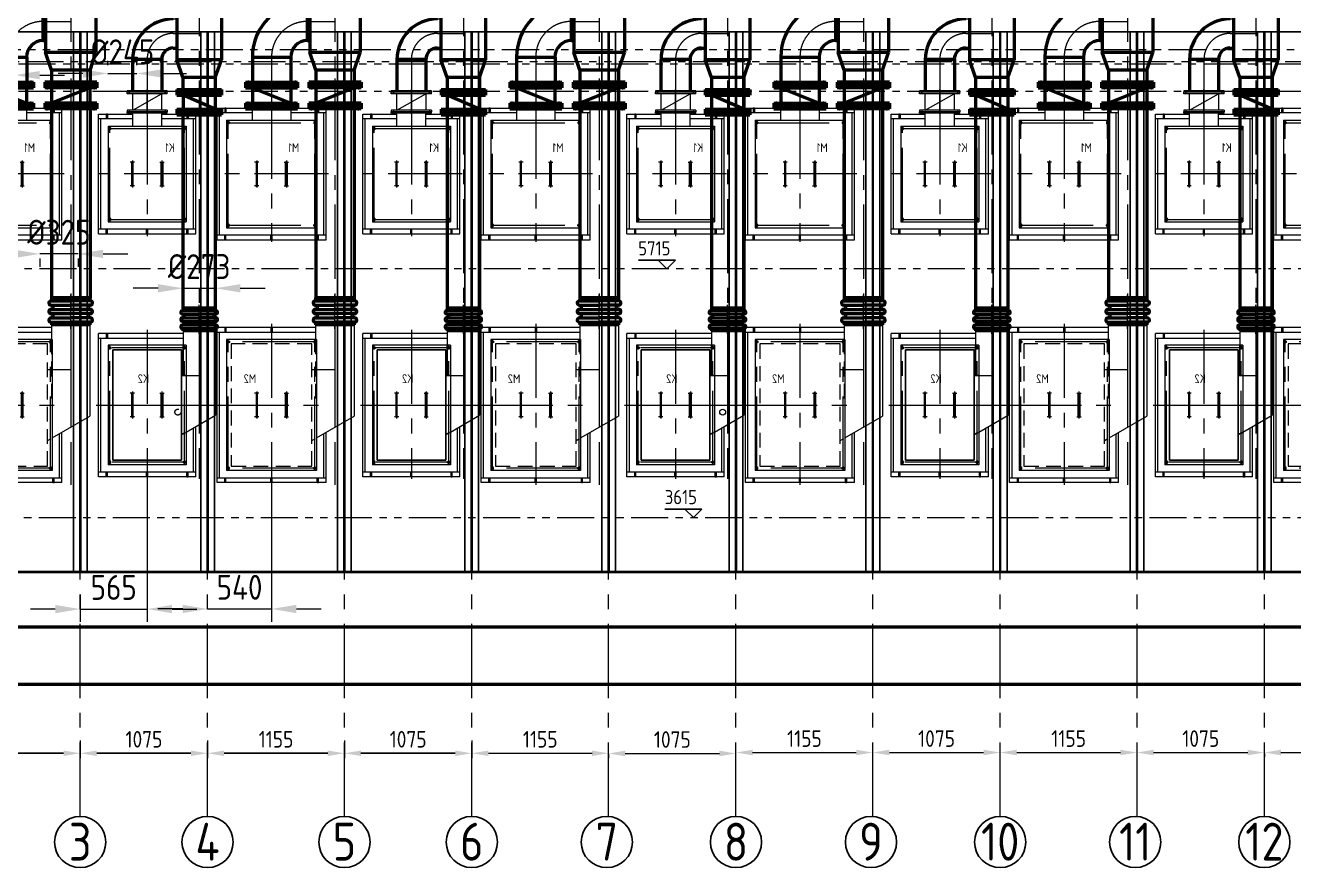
# Model space of a CAD drawing. Header units: millimetres. Extents: x 188205 to 604756, y -401673 to 15123.
# Drawn here: x 349158 to 359863, y -24375 to -17266 of the extents above; entities that cross this region are included whole.
import ezdxf
from ezdxf.enums import TextEntityAlignment as Align

# ---------------------------------------------------------------- set-up
doc = ezdxf.new("R2010")
doc.units = ezdxf.units.MM
doc.header["$LTSCALE"] = 500
for name, pattern in [('CENTER', [2, 1.25, -0.25, 0.25, -0.25]), ('CONTINOUS', [0]), ('DASHED2', [0.375, 0.25, -0.125]), ('DASHEDX2', [38.1, 25.4, -12.7]), ('PHANTOM2', [1.25, 0.625, -0.125, 0.125, -0.125, 0.125, -0.125])]:
    doc.linetypes.add(name, pattern=pattern)
for name, color, linetype, lineweight in [('2D', 4, 'PHANTOM2', 20), ('BIAOZHU', 3, 'Continuous', 25), ('gas', 2, 'Continuous', 50), ('POU', 4, 'Continuous', 20), ('SHI', 7, 'Continuous', 40), ('SW', 8, 'Continuous', 20), ('WEN', 3, 'Continuous', 20), ('XU', 6, 'DASHED2', 20), ('ZHONG', 1, 'CENTER', 20), ('中心线', 1, 'CENTER', 18), ('虚线', 3, 'DASHEDX2', 25)]:
    doc.layers.add(name, color=color, linetype=linetype, lineweight=lineweight)
doc.layers.add('air', color=7, linetype='Continuous', lineweight=50, true_color=0x77bec0)
doc.layers.add('HAN', color=9, linetype='Continuous')
doc.styles.add('GB', font='gbenor.shx', dxfattribs={"bigfont": 'gbcbig.shx'})
doc.dimstyles.new('ISO-25$0', dxfattribs={"dimscale": 40, "dimtxt": 3.5, "dimasz": 3.5, "dimexe": 1, "dimexo": 0.2, "dimgap": 1.2, "dimtad": 1, "dimtoh": 1, "dimdec": 1, "dimzin": 9, "dimdsep": 46, "dimtxsty": 'GB', "dimcen": 0, "dimclrd": 3, "dimclre": 3, "dimclrt": 256, "dimadec": 0, "dimazin": 2, "dimtfac": 1, "dimtdec": 1, "dimtix": 1, "dimtmove": 0, "dimatfit": 3, "dimldrblk": 'DOTSMALL', "dimfxl": 0, "dimlwd": -1, "dimlwe": 20, "dimarcsym": 0})
doc.dimstyles.new('ISO-60', dxfattribs={"dimscale": 60, "dimtxt": 3.5, "dimasz": 3.5, "dimexe": 1.8, "dimexo": 1.25, "dimgap": 1.3, "dimtad": 1, "dimrnd": 1, "dimdsep": 46, "dimtxsty": 'GB', "dimcen": 0, "dimclrd": 3, "dimclre": 3, "dimclrt": 256, "dimadec": 0, "dimazin": 0, "dimtfac": 1, "dimtix": 1, "dimtmove": 0, "dimatfit": 3, "dimldrblk": 'DOTSMALL', "dimfxl": 0, "dimlwd": 20, "dimlwe": 20, "dimarcsym": 0})
pattern_1 = [(45, (-1073.1666, -462.3768), (-2.245064, 2.245064), [])]
pattern_2 = [(45, (-3886.8455, -2451.773), (-2.245064, 2.245064), [])]

# ---------------------------------------------------------------- blocks, each defined once
blk = doc.blocks.new('正标高')
at = {"layer": 'BIAOZHU'}
for p, q in [((-2.4, 2.4), (8, 2.4)), ((-2.4, 2.4), (0, 0)), ((2.4, 2.4), (0, 0))]:
    blk.add_line(p, q, dxfattribs=at)
at = {"layer": 'BIAOZHU', "style": 'GB'}
blk.add_attdef('1000', (-0.7624, 3.76), '', height=4, dxfattribs=at)
at = {"layer": 'BIAOZHU', "style": 'GB', "flags": 10}
blk.add_attdef('+', (-3.12, 3.76), '', height=4, dxfattribs=at)
blk = doc.blocks.new('A$C2D085787')
for p, q in [((-146, 1249), (-146, 539)), ((127, 1249), (-146, 1249)), ((127, 1249), (127, 1128)), ((127, 1229), (430, 1229)), ((430, 1189), (127, 1189)), ((430, 1229), (840, 1229)), ((840, 1189), (430, 1189)), ((765, 1229), (765, 1189)), ((765, 1229), (775, 1229)), ((765, 1199), (775, 1199)), ((775, 1229), (775, 1189)), ((820, 59), (820, 1189)), ((840, 19), (840, 1229)), ((101, 1128), (101, 120)), ((101, 1128), (759, 1128)), ((759, 1128), (759, 120)), ((101, 874), (-9, 874)), ((-9, 874), (-9, 460)), ((101, 396), (-146, 539)), ((20, 19), (20, 443)), ((40, 59), (40, 432)), ((101, 120), (759, 120)), ((840, 59), (20, 59)), ((20, 19), (840, 19)), ((85, 19), (85, 59)), ((95, 49), (85, 49)), ((95, 19), (85, 19)), ((95, 19), (95, 59)), ((425, 19), (425, 59)), ((425, 49), (435, 49)), ((425, 19), (435, 19)), ((435, 19), (435, 59)), ((765, 19), (765, 59)), ((765, 49), (775, 49)), ((765, 19), (775, 19)), ((775, 19), (775, 59))]:
    blk.add_line(p, q)
for points in [[(106, 1112), (115, 1117), (124, 1112), (124, 1102), (115, 1097), (106, 1102)], [(106, 136), (115, 131), (124, 136), (124, 146), (115, 151), (106, 146)], [(754, 136), (745, 131), (736, 136), (736, 146), (745, 151), (754, 146)]]:
    blk.add_lwpolyline(points, close=True)
for points in [[(745, 1117), (736, 1112), (736, 1102), (745, 1097)], [(745, 1117), (754, 1112), (754, 1102), (745, 1097)]]:
    blk.add_lwpolyline(points)
for centre in [(115, 1107), (745, 1107), (115, 141), (745, 141)]:
    blk.add_circle(centre, 9)
at = {"layer": 'SW'}
for p, q in [((299, 724), (299, 524)), ((311, 524), (311, 724)), ((549, 524), (549, 724)), ((561, 724), (561, 524))]:
    blk.add_line(p, q, dxfattribs=at)
for centre, start, end in [((305, 724), 0, 180), ((555, 724), 0, 180), ((305, 524), 180, 0), ((555, 524), 180, 0)]:
    blk.add_arc(centre, 6, start, end, dxfattribs=at)
at = {"layer": 'ZHONG'}
for p, q in [((-9, 1259), (-9, 0)), ((430, 1259), (430, 0)), ((101, 1107), (745, 1107)), ((115, 120), (115, 1128)), ((115, 1092), (115, 1127)), ((745, 120), (745, 1128)), ((745, 1092), (745, 1127)), ((323, 724), (287, 724)), ((305, 738), (305, 510)), ((537, 724), (573, 724)), ((555, 738), (555, 510)), ((429, 624), (-146, 624)), ((860, 624), (15, 624)), ((323, 524), (287, 524)), ((537, 524), (573, 524)), ((101, 141), (745, 141)), ((115, 156), (115, 120)), ((745, 156), (745, 120))]:
    blk.add_line(p, q, dxfattribs=at)
at = {"layer": '虚线'}
for p, q in [((127, 1123), (127, 874)), ((140, 874), (105, 874)), ((140, 374), (106, 393))]:
    blk.add_line(p, q, dxfattribs=at)
blk.add_lwpolyline([(140, 159), (140, 1089), (720, 1089), (720, 159)], close=True, dxfattribs=at)
at = {"layer": 'BIAOZHU', "style": 'GB'}
blk.add_text('K2', height=75, dxfattribs=at).set_placement((413, 809))
blk = doc.blocks.new('A$C16F912A5')
for p, q in [((-217, 1349), (-217, 580)), ((108, 1349), (-217, 1349)), ((108, 1349), (108, 1228)), ((108, 1329), (480, 1329)), ((480, 1289), (108, 1289)), ((475, 1329), (475, 1289)), ((475, 1329), (485, 1329)), ((475, 1299), (485, 1299)), ((480, 1329), (940, 1329)), ((940, 1289), (480, 1289)), ((485, 1329), (485, 1289)), ((865, 1329), (865, 1289)), ((865, 1329), (875, 1329)), ((865, 1299), (875, 1299)), ((875, 1329), (875, 1289)), ((920, 59), (920, 1289)), ((940, 19), (940, 1329)), ((101, 1228), (101, 120)), ((101, 1228), (859, 1228)), ((859, 1228), (859, 120)), ((108, 974), (-55, 974)), ((-55, 974), (-55, 487)), ((101, 396), (-217, 580)), ((20, 19), (20, 443)), ((40, 59), (40, 432)), ((101, 120), (859, 120)), ((940, 59), (20, 59)), ((20, 19), (940, 19)), ((85, 19), (85, 59)), ((95, 49), (85, 49)), ((95, 19), (85, 19)), ((95, 19), (95, 59)), ((475, 19), (475, 59)), ((475, 49), (485, 49)), ((475, 19), (485, 19)), ((485, 19), (485, 59)), ((865, 19), (865, 59)), ((865, 49), (875, 49)), ((865, 19), (875, 19)), ((875, 19), (875, 59))]:
    blk.add_line(p, q)
for points in [[(106, 1212), (115, 1217), (124, 1212), (124, 1202), (115, 1197), (106, 1202)], [(106, 136), (115, 131), (124, 136), (124, 146), (115, 151), (106, 146)], [(854, 136), (845, 131), (836, 136), (836, 146), (845, 151), (854, 146)]]:
    blk.add_lwpolyline(points, close=True)
for points in [[(845, 1217), (836, 1212), (836, 1202), (845, 1197)], [(845, 1217), (854, 1212), (854, 1202), (845, 1197)]]:
    blk.add_lwpolyline(points)
for centre in [(115, 1207), (845, 1207), (115, 141), (845, 141)]:
    blk.add_circle(centre, 9)
at = {"layer": 'SW'}
for p, q in [((349, 774), (349, 574)), ((361, 574), (361, 774)), ((599, 574), (599, 774)), ((611, 774), (611, 574))]:
    blk.add_line(p, q, dxfattribs=at)
for centre, start, end in [((355, 774), 0, 180), ((605, 774), 0, 180), ((355, 574), 180, 0), ((605, 574), 180, 0)]:
    blk.add_arc(centre, 6, start, end, dxfattribs=at)
at = {"layer": 'XU'}
for p, q in [((108, 1228), (108, 674)), ((140, 974), (110, 974)), ((140, 374), (110, 391))]:
    blk.add_line(p, q, dxfattribs=at)
blk.add_lwpolyline([(140, 159), (140, 1189), (820, 1189), (820, 159)], close=True, dxfattribs=at)
at = {"layer": 'ZHONG'}
for p, q in [((-55, 1359), (-55, 0)), ((480, 1359), (480, 0)), ((101, 1207), (845, 1207)), ((115, 120), (115, 1228)), ((115, 1192), (115, 1227)), ((845, 120), (845, 1228)), ((845, 1192), (845, 1227)), ((373, 774), (337, 774)), ((355, 788), (355, 560)), ((587, 774), (623, 774)), ((605, 788), (605, 560)), ((960, 674), (15, 674)), ((373, 574), (337, 574)), ((587, 574), (623, 574)), ((101, 141), (845, 141)), ((115, 156), (115, 120)), ((845, 156), (845, 120))]:
    blk.add_line(p, q, dxfattribs=at)
at = {"layer": 'BIAOZHU', "style": 'GB'}
blk.add_text('M2', height=75, dxfattribs=at).set_placement((610, 859))
blk = doc.blocks.new('A$C7B05743A')
at = {"layer": 'POU'}
h = blk.add_hatch(dxfattribs=at)
h.set_pattern_fill('ANSI31', color=256, style=0)
h.set_pattern_definition(pattern_1)
h.paths.add_polyline_path([(268, 1047), (260, 1047), (260, 1037), (268, 1037)])
h.paths.add_polyline_path([(306, 1037), (306, 1049), (290, 1049), (288, 1047), (286, 1047), (286, 1037)])
h = blk.add_hatch(dxfattribs=at)
h.set_pattern_fill('ANSI31', color=256, style=0)
h.set_pattern_definition(pattern_1)
h.paths.add_polyline_path([(573, 1047), (572, 1047), (570, 1049), (553, 1049), (553, 1037), (573, 1037)])
h.paths.add_polyline_path([(600, 1047), (591, 1047), (591, 1037), (600, 1037)])
for p, q in [((307, 1029), (20, 1029)), ((20, 19), (20, 1029)), ((20, 989), (307, 989)), ((40, 59), (40, 989)), ((85, 1029), (85, 989)), ((95, 1029), (85, 1029)), ((95, 999), (85, 999)), ((95, 1029), (95, 989)), ((260, 1047), (288, 1047)), ((260, 1037), (260, 1047)), ((260, 1037), (600, 1037)), ((268, 1037), (268, 1047)), ((286, 1037), (286, 1047)), ((290, 1049), (288, 1047)), ((290, 1049), (570, 1049)), ((306, 1037), (306, 1049)), ((307, 928), (307, 1037)), ((552, 928), (552, 1037)), ((840, 1029), (552, 1029)), ((552, 989), (840, 989)), ((553, 1037), (553, 1049)), ((570, 1049), (572, 1047)), ((572, 1047), (600, 1047)), ((573, 1037), (573, 1047)), ((591, 1037), (591, 1047)), ((600, 1037), (600, 1047)), ((765, 1029), (775, 1029)), ((765, 1029), (765, 989)), ((765, 999), (775, 999)), ((775, 1029), (775, 989)), ((820, 59), (820, 989)), ((840, 19), (840, 1029)), ((759, 928), (101, 928)), ((101, 928), (101, 120)), ((759, 928), (759, 120)), ((759, 120), (101, 120)), ((20, 59), (840, 59)), ((840, 19), (20, 19)), ((85, 19), (85, 59)), ((95, 49), (85, 49)), ((95, 19), (85, 19)), ((95, 19), (95, 59)), ((425, 19), (425, 59)), ((435, 49), (425, 49)), ((435, 19), (425, 19)), ((435, 19), (435, 59)), ((765, 19), (765, 59)), ((765, 49), (775, 49)), ((765, 19), (775, 19)), ((775, 19), (775, 59))]:
    blk.add_line(p, q)
for points in [[(115, 917), (106, 912), (106, 902), (115, 897)], [(115, 917), (124, 912), (124, 902), (115, 897)]]:
    blk.add_lwpolyline(points)
for points in [[(754, 912), (745, 917), (736, 912), (736, 902), (745, 897), (754, 902)], [(106, 136), (115, 131), (124, 136), (124, 146), (115, 151), (106, 146)], [(754, 136), (745, 131), (736, 136), (736, 146), (745, 151), (754, 146)]]:
    blk.add_lwpolyline(points, close=True)
for centre in [(115, 907), (745, 907), (115, 141), (745, 141)]:
    blk.add_circle(centre, 9)
at = {"layer": 'SW'}
for p, q in [((299, 624), (299, 424)), ((311, 424), (311, 624)), ((549, 424), (549, 624)), ((561, 624), (561, 424))]:
    blk.add_line(p, q, dxfattribs=at)
for centre, start, end in [((305, 624), 0, 180), ((555, 624), 0, 180), ((305, 424), 180, 0), ((555, 424), 180, 0)]:
    blk.add_arc(centre, 6, start, end, dxfattribs=at)
at = {"layer": 'ZHONG'}
for p, q in [((277, 1032), (277, 1053)), ((430, 1059), (430, 0)), ((430, 1032), (430, 1053)), ((582, 1032), (582, 1053)), ((115, 120), (115, 928)), ((115, 892), (115, 927)), ((759, 907), (115, 907)), ((745, 120), (745, 928)), ((745, 892), (745, 927)), ((323, 624), (287, 624)), ((305, 638), (305, 410)), ((537, 624), (573, 624)), ((555, 638), (555, 410)), ((0, 524), (845, 524)), ((323, 424), (287, 424)), ((537, 424), (573, 424)), ((115, 156), (115, 120)), ((759, 141), (115, 141)), ((745, 156), (745, 120))]:
    blk.add_line(p, q, dxfattribs=at)
at = {"layer": 'BIAOZHU', "style": 'GB'}
blk.add_text('K1', height=75, dxfattribs=at).set_placement((196, 709))
blk = doc.blocks.new('A$C7C540FFD')
at = {"layer": 'POU'}
h = blk.add_hatch(dxfattribs=at)
h.set_pattern_fill('ANSI31', color=256, style=0)
h.set_pattern_definition(pattern_2)
h.paths.add_polyline_path([(316, 1149), (295, 1149), (292, 1146), (291, 1146), (291, 1123), (316, 1123)])
h.paths.add_polyline_path([(258, 1123), (269, 1123), (269, 1146), (258, 1146)])
h = blk.add_hatch(dxfattribs=at)
h.set_pattern_fill('ANSI31', color=256, style=0)
h.set_pattern_definition(pattern_2)
h.paths.add_polyline_path([(691, 1123), (703, 1123), (703, 1146), (691, 1146)])
h.paths.add_polyline_path([(669, 1123), (669, 1146), (669, 1146), (666, 1149), (644, 1149), (644, 1123)])
for p, q in [((258, 1129), (20, 1129)), ((20, 19), (20, 1129)), ((20, 1089), (318, 1089)), ((40, 59), (40, 1089)), ((85, 1129), (85, 1089)), ((95, 1129), (85, 1129)), ((95, 1099), (85, 1099)), ((95, 1129), (95, 1089)), ((258, 1146), (292, 1146)), ((258, 1123), (258, 1146)), ((258, 1123), (703, 1123)), ((269, 1123), (269, 1146)), ((283, 1123), (678, 1123)), ((291, 1123), (291, 1146)), ((295, 1149), (292, 1146)), ((295, 1149), (666, 1149)), ((316, 1123), (316, 1149)), ((318, 1123), (318, 1028)), ((643, 1123), (643, 1028)), ((643, 1089), (940, 1089)), ((644, 1123), (644, 1149)), ((666, 1149), (669, 1146)), ((669, 1146), (703, 1146)), ((669, 1123), (669, 1146)), ((691, 1123), (691, 1146)), ((703, 1123), (703, 1146)), ((940, 1129), (703, 1129)), ((865, 1129), (875, 1129)), ((865, 1129), (865, 1089)), ((865, 1099), (875, 1099)), ((875, 1129), (875, 1089)), ((920, 59), (920, 1089)), ((940, 19), (940, 1129)), ((859, 1028), (101, 1028)), ((101, 1028), (101, 120)), ((859, 1028), (859, 120)), ((859, 120), (101, 120)), ((20, 59), (940, 59)), ((940, 19), (20, 19)), ((85, 19), (85, 59)), ((95, 49), (85, 49)), ((95, 19), (85, 19)), ((95, 19), (95, 59)), ((475, 19), (475, 59)), ((485, 49), (475, 49)), ((485, 19), (475, 19)), ((485, 19), (485, 59)), ((865, 19), (865, 59)), ((865, 49), (875, 49)), ((865, 19), (875, 19)), ((875, 19), (875, 59))]:
    blk.add_line(p, q)
for points in [[(115, 1017), (106, 1012), (106, 1002), (115, 997)], [(115, 1017), (124, 1012), (124, 1002), (115, 997)]]:
    blk.add_lwpolyline(points)
for points in [[(854, 1012), (845, 1017), (836, 1012), (836, 1002), (845, 997), (854, 1002)], [(106, 136), (115, 131), (124, 136), (124, 146), (115, 151), (106, 146)], [(854, 136), (845, 131), (836, 136), (836, 146), (845, 151), (854, 146)]]:
    blk.add_lwpolyline(points, close=True)
for centre in [(115, 1007), (845, 1007), (115, 141), (845, 141)]:
    blk.add_circle(centre, 9)
at = {"layer": 'SW'}
for p, q in [((349, 674), (349, 474)), ((361, 474), (361, 674)), ((599, 474), (599, 674)), ((611, 674), (611, 474))]:
    blk.add_line(p, q, dxfattribs=at)
for centre, start, end in [((355, 674), 0, 180), ((605, 674), 0, 180), ((355, 474), 180, 0), ((605, 474), 180, 0)]:
    blk.add_arc(centre, 6, start, end, dxfattribs=at)
at = {"layer": 'ZHONG'}
for p, q in [((280, 1114), (280, 1156)), ((480, 1159), (480, 0)), ((480, 1114), (480, 1156)), ((680, 1114), (680, 1156)), ((115, 120), (115, 1028)), ((115, 992), (115, 1027)), ((859, 1007), (115, 1007)), ((845, 120), (845, 1028)), ((845, 992), (845, 1027)), ((373, 674), (337, 674)), ((355, 688), (355, 460)), ((587, 674), (623, 674)), ((605, 688), (605, 460)), ((0, 574), (945, 574)), ((373, 474), (337, 474)), ((587, 474), (623, 474)), ((115, 156), (115, 120)), ((859, 141), (115, 141)), ((845, 156), (845, 120))]:
    blk.add_line(p, q, dxfattribs=at)
at = {"layer": 'BIAOZHU', "style": 'GB'}
blk.add_text('M1', height=75, dxfattribs=at).set_placement((246, 759))
blk = doc.blocks.new('蝶阀-DN250')
at = {"linetype": 'CONTINOUS'}
for p, q in [((-188, 213), (188, 213)), ((-188, 213), (-188, 165)), ((-188, 189), (188, 189)), ((-188, 165), (188, 165)), ((-136, 165), (-136, 48)), ((136, 48), (-136, 165)), ((136, 165), (136, 48)), ((188, 213), (188, 165)), ((-188, 48), (-188, 0)), ((-188, 48), (188, 48)), ((-188, 24), (188, 24)), ((-188, 0), (188, 0)), ((188, 48), (188, 0))]:
    blk.add_line(p, q, dxfattribs=at)
at = {"layer": '中心线', "ltscale": 0.04}
for p, q in [((-168, 221), (-168, 157)), ((168, 221), (168, 157)), ((-168, 56), (-168, -8)), ((168, 56), (168, -8))]:
    blk.add_line(p, q, dxfattribs=at)
at = {"layer": '中心线', "ltscale": 0.1}
blk.add_line((0, 239), (0, -27), dxfattribs=at)
blk = doc.blocks.new('蝶阀-DN220')
for p, q in [((-170, 94), (170, 94)), ((-170, 94), (-170, 82)), ((-170, 82), (170, 82)), ((-170, 70), (-170, 82)), ((-170, 70), (170, 70)), ((122, -70), (-122, 70)), ((-122, 70), (-122, -70)), ((122, -70), (122, 70)), ((170, 94), (170, 82)), ((170, 70), (170, 82)), ((-170, -70), (170, -70)), ((-170, -70), (-170, -82)), ((-170, -82), (170, -82)), ((-170, -94), (-170, -82)), ((-170, -94), (170, -94)), ((170, -70), (170, -82)), ((170, -94), (170, -82))]:
    blk.add_line(p, q)
at = {"layer": 'ZHONG'}
for p, q in [((0, -100), (0, 107)), ((-152, 100), (-152, 79)), ((-152, 65), (-152, 86)), ((152, 100), (152, 79)), ((152, 65), (152, 86)), ((-152, -65), (-152, -86)), ((-152, -100), (-152, -79)), ((152, -65), (152, -86)), ((152, -100), (152, -79))]:
    blk.add_line(p, q, dxfattribs=at)
blk = doc.blocks.new('波纹管-DN250')
at = {"ltscale": 0.5}
for p, q in [((-139, 171), (0, 171)), ((-139, 141), (0, 141)), ((-139, 111), (0, 111)), ((139, 171), (0, 171)), ((139, 141), (0, 141)), ((139, 111), (0, 111)), ((-139, 80), (0, 80)), ((-139, 50), (0, 50)), ((-139, 20), (0, 20)), ((139, 80), (0, 80)), ((139, 50), (0, 50)), ((139, 20), (0, 20))]:
    blk.add_line(p, q, dxfattribs=at)
at = {"linetype": 'CONTINOUS'}
for p, q in [((136, 191), (-137, 191)), ((-137, 191), (-137, 171)), ((136, 191), (136, 171)), ((-137, 20), (-137, 0)), ((136, 0), (-137, 0)), ((136, 20), (136, 0))]:
    blk.add_line(p, q, dxfattribs=at)
at = {"ltscale": 0.5}
for centre, major_axis, start_param, end_param in [((-139, 156), (-0.4, 15.2), -0.023739, 3.117854), ((-139, 96), (-0.4, 15.2), -0.023739, 3.117854), ((-139, 126), (-0.2, 15.2), 3.129948, 6.271541), ((139, 126), (-0.4, 15.2), -0.023739, 3.117854), ((139, 156), (-0.2, 15.2), 3.129948, 6.271541), ((139, 96), (-0.2, 15.2), 3.129948, 6.271541), ((-139, 35), (-0.4, 15.2), -0.023739, 3.117854), ((-139, 65), (0.4, 15.2), 3.166909, 6.308502), ((139, 65), (0.5, 15.2), 0.034016, 3.175609), ((139, 35), (-0.2, 15.2), 3.129948, 6.271541)]:
    blk.add_ellipse(centre, major_axis=major_axis, ratio=1, start_param=start_param, end_param=end_param, dxfattribs=at)
at = {"layer": 'ZHONG', "linetype": 'CONTINOUS'}
blk.add_line((0, -26), (0, 220), dxfattribs=at)
blk = doc.blocks.new('air-b2')
for p, q in [((689, 0), (689, -1150)), ((1066, 0), (1066, -1150)), ((689, -750), (1066, -750)), ((689, -750), (689, -1825)), ((1066, -750), (1066, -1825)), ((659, -1725), (689, -1725)), ((316, -1822), (316, -2086)), ((562, -1822), (316, -1822)), ((562, -1822), (562, -2086)), ((1066, -1825), (689, -1825)), ((741, -1975), (689, -1825)), ((1014, -1975), (1066, -1825)), ((741, -1975), (741, -2075)), ((1014, -1975), (741, -1975)), ((1014, -1975), (1014, -2075)), ((741, -2288), (741, -3922)), ((1014, -2288), (1014, -3922))]:
    blk.add_line(p, q)
for centre, radius, start in [((878, -588), 188, 0), ((659, -1822), 342, 90), ((659, -1822), 97.5, 90)]:
    blk.add_arc(centre, radius, start, 180)
at = {"layer": 'WEN'}
blk.add_line((659, -1480), (689, -1480), dxfattribs=at)
at = {"layer": 'ZHONG'}
for p, q in [((878, 0), (878, -4113)), ((659, -1602), (878, -1602)), ((439, -1822), (439, -2275))]:
    blk.add_line(p, q, dxfattribs=at)
blk.add_arc((659, -1822), 220, 90, 180, dxfattribs=at)
for name, p in [('蝶阀-DN250', (878, -2288)), ('波纹管-DN250', (878, -4113))]:
    blk.add_blockref(name, p)
at = {"layer": 'WEN', "xscale": -1}
blk.add_blockref('蝶阀-DN220', (439, -2181), dxfattribs=at)
blk = doc.blocks.new('蝶阀-DN300')
at = {"linetype": 'CONTINOUS'}
for p, q in [((-220, 226), (220, 226)), ((-220, 226), (-220, 178)), ((220, 226), (220, 178)), ((-220, 202), (220, 202)), ((-220, 178), (220, 178)), ((-162, 178), (-162, 48)), ((-162, 178), (162, 48)), ((162, 178), (162, 48)), ((-220, 48), (220, 48)), ((-220, 48), (-220, 0)), ((-220, 24), (220, 24)), ((-220, 0), (220, 0)), ((220, 48), (220, 0))]:
    blk.add_line(p, q, dxfattribs=at)
at = {"layer": '中心线', "ltscale": 0.04}
for p, q in [((-198, 239), (-198, 164)), ((198, 239), (198, 164)), ((-198, -13), (-198, 62)), ((198, -13), (198, 62))]:
    blk.add_line(p, q, dxfattribs=at)
at = {"layer": '中心线', "ltscale": 0.1}
blk.add_line((0, 258), (0, -52), dxfattribs=at)
blk = doc.blocks.new('波纹管-DN300')
at = {"linetype": 'CONTINOUS'}
for p, q in [((162, 228), (-163, 228)), ((-163, 228), (-163, 204)), ((162, 228), (162, 204)), ((-163, 23), (-163, 0)), ((162, 0), (-163, 0)), ((162, 23), (162, 0))]:
    blk.add_line(p, q, dxfattribs=at)
at = {"ltscale": 0.5}
for p, q in [((-166, 204), (0, 204)), ((-166, 168), (0, 168)), ((-166, 132), (0, 132)), ((166, 204), (0, 204)), ((166, 168), (0, 168)), ((166, 132), (0, 132)), ((-166, 96), (0, 96)), ((-166, 60), (0, 60)), ((-166, 23), (0, 23)), ((166, 96), (0, 96)), ((166, 60), (0, 60)), ((166, 23), (0, 23))]:
    blk.add_line(p, q, dxfattribs=at)
for centre, major_axis, start_param, end_param in [((-166, 186), (-0.4, 18.1), -0.023739, 3.117854), ((-166, 114), (-0.4, 18.1), -0.023739, 3.117854), ((-166, 150), (-0.2, 18.1), 3.129948, 6.271541), ((166, 150), (-0.4, 18.1), -0.023739, 3.117854), ((166, 186), (-0.2, 18.1), 3.129948, 6.271541), ((166, 114), (-0.2, 18.1), 3.129948, 6.271541), ((-166, 42), (-0.4, 18.1), -0.023739, 3.117854), ((-166, 78), (0.5, 18.1), 3.166909, 6.308502), ((166, 78), (0.6, 18.1), 0.034016, 3.175609), ((166, 42), (-0.2, 18.1), 3.129948, 6.271541)]:
    blk.add_ellipse(centre, major_axis=major_axis, ratio=1, start_param=start_param, end_param=end_param, dxfattribs=at)
at = {"layer": 'ZHONG', "linetype": 'CONTINOUS'}
blk.add_line((0, -31), (0, 254), dxfattribs=at)
blk = doc.blocks.new('gas-b2')
for p, q in [((857, 1454), (857, 575)), ((1283, 1454), (1283, 575)), ((857, 575), (857, -262)), ((1283, 575), (1283, -262)), ((835, 163), (835, -162)), ((835, 163), (857, 163)), ((835, -162), (857, -162)), ((373, -300), (373, -512)), ((373, -300), (698, -300)), ((698, -300), (698, -512)), ((1283, -262), (857, -262)), ((908, -412), (857, -262)), ((1233, -412), (1283, -262)), ((908, -412), (908, -512)), ((1233, -412), (908, -412)), ((1233, -412), (1233, -512)), ((908, -738), (908, -2335)), ((1233, -738), (1233, -2335))]:
    blk.add_line(p, q)
for radius in [462, 138]:
    blk.add_arc((835, -300), radius, 90, 180)
at = {"layer": 'ZHONG', "linetype": 'CENTER'}
for p, q in [((1070, 1454), (1070, -2562)), ((535, -300), (535, -1049))]:
    blk.add_line(p, q, dxfattribs=at)
at = {"layer": 'ZHONG'}
blk.add_line((835, 0), (1070, 0), dxfattribs=at)
blk.add_arc((835, -300), 300, 90, 180, dxfattribs=at)
for name, p in [('蝶阀-DN300', (535, -738)), ('波纹管-DN300', (1070, -2562))]:
    blk.add_blockref(name, p)
at = {"xscale": -1}
blk.add_blockref('蝶阀-DN300', (1070, -738), dxfattribs=at)
blk = doc.blocks.new('*D348')
at = {"layer": 'Defpoints', "color": 0}
for p in [(349279, -19158), (349604, -19158), (349279, -19195)]:
    blk.add_point(p, dxfattribs=at)
at = {"layer": 'WEN', "color": 3, "lineweight": 20}
for p, q in [((349069, -19195), (348859, -19195)), ((349604, -19195), (349279, -19195)), ((349279, -19233), (349279, -19303)), ((349604, -19233), (349604, -19303)), ((349814, -19195), (350024, -19195))]:
    blk.add_line(p, q, dxfattribs=at)
at = {"layer": 'WEN', "color": 3}
for points in [[(349069, -19160), (349069, -19230), (349279, -19195)], [(349814, -19160), (349814, -19230), (349604, -19195)]]:
    blk.add_solid(points, dxfattribs=at)
at = {"layer": 'WEN', "insert": (349441, -19012), "char_height": 210, "attachment_point": 5, "style": 'GB'}
blk.add_mtext('%%c325', dxfattribs=at)
blk = doc.blocks.new('_DotSmall')
at = {"color": 0, "linetype": 'ByBlock', "const_width": 0.5}
blk.add_lwpolyline([(-0.0625, 0, 1), (0.0625, 0, 1)], format="xyb", close=True, dxfattribs=at)
blk = doc.blocks.new('*D349')
at = {"layer": 'Defpoints', "color": 0}
for p in [(348744, -17686), (348744, -17686), (349069, -17686)]:
    blk.add_point(p, dxfattribs=at)
at = {"layer": 'WEN', "color": 3, "lineweight": 20}
for p, q in [((348744, -17611), (348744, -17578)), ((348534, -17686), (348324, -17686)), ((349069, -17686), (348744, -17686)), ((349069, -17761), (349069, -17794)), ((349279, -17686), (349489, -17686))]:
    blk.add_line(p, q, dxfattribs=at)
at = {"layer": 'WEN', "color": 3}
for points in [[(348534, -17651), (348534, -17721), (348744, -17686)], [(349279, -17651), (349279, -17721), (349069, -17686)]]:
    blk.add_solid(points, dxfattribs=at)
at = {"layer": 'WEN', "insert": (348906, -17503), "char_height": 210, "attachment_point": 5, "style": 'GB'}
blk.add_mtext('325', dxfattribs=at)
blk = doc.blocks.new('*D351')
at = {"layer": 'Defpoints', "color": 0}
for p in [(349854, -17676), (350099, -17672), (350099, -17676)]:
    blk.add_point(p, dxfattribs=at)
at = {"layer": 'WEN', "color": 3, "lineweight": 20}
for p, q in [((349854, -17601), (349854, -17564)), ((350099, -17601), (350099, -17564)), ((349644, -17672), (349434, -17672)), ((349854, -17672), (350099, -17672)), ((350309, -17672), (350519, -17672))]:
    blk.add_line(p, q, dxfattribs=at)
at = {"layer": 'WEN', "color": 3}
for points in [[(349644, -17637), (349644, -17707), (349854, -17672)], [(350309, -17637), (350309, -17707), (350099, -17672)]]:
    blk.add_solid(points, dxfattribs=at)
at = {"layer": 'WEN', "insert": (349976, -17489), "char_height": 210, "attachment_point": 5, "style": 'GB'}
blk.add_mtext('%%c245', dxfattribs=at)
blk = doc.blocks.new('*D352')
at = {"layer": 'Defpoints', "color": 0}
for p in [(350489, -19463), (350762, -19463), (350762, -19485)]:
    blk.add_point(p, dxfattribs=at)
at = {"layer": 'WEN', "color": 3, "lineweight": 20}
for p, q in [((350279, -19485), (350069, -19485)), ((350489, -19485), (350762, -19485)), ((350489, -19538), (350489, -19593)), ((350762, -19538), (350762, -19593)), ((350972, -19485), (351182, -19485))]:
    blk.add_line(p, q, dxfattribs=at)
at = {"layer": 'WEN', "color": 3}
for points in [[(350279, -19450), (350279, -19520), (350489, -19485)], [(350972, -19450), (350972, -19520), (350762, -19485)]]:
    blk.add_solid(points, dxfattribs=at)
at = {"layer": 'WEN', "insert": (350625, -19302), "char_height": 210, "attachment_point": 5, "style": 'GB'}
blk.add_mtext('%%c273', dxfattribs=at)
blk = doc.blocks.new('A$C7B3D596B')
at = {"layer": 'HAN'}
for p, q in [((0, 4556), (0, 0)), ((0, 4556), (116, 4556)), ((54, 4556), (54, 0)), ((62, 4556), (62, 0)), ((116, 4556), (116, 0)), ((0, 0), (116, 0))]:
    blk.add_line(p, q, dxfattribs=at)
at = {"layer": 'ZHONG', "color": 1}
blk.add_line((58, 4556), (58, 0), dxfattribs=at)
blk = doc.blocks.new('序号')
at = {"layer": 'BIAOZHU'}
blk.add_circle((0, -5.4), 5.4, dxfattribs=at)
at = {"layer": 'BIAOZHU', "style": 'GB', "flags": 8}
blk.add_attdef('序号', text='', height=8, dxfattribs=at).set_placement((0, -5.48), align=Align.MIDDLE)
blk = doc.blocks.new('*D554')
at = {"layer": 'BIAOZHU', "color": 3, "linetype": 'ByBlock', "lineweight": 20}
for p, q in [((349621, -23303), (349621, -23450)), ((350696, -23303), (350696, -23450))]:
    blk.add_line(p, q, dxfattribs=at)
at = {"layer": 'BIAOZHU', "color": 3}
blk.add_line((350556, -23410), (349761, -23410), dxfattribs=at)
for points in [[(349761, -23387), (349761, -23433), (349621, -23410)], [(350556, -23387), (350556, -23433), (350696, -23410)]]:
    blk.add_solid(points, dxfattribs=at)
at = {"layer": 'Defpoints', "color": 0}
for p in [(349621, -23295), (350696, -23295), (349621, -23410)]:
    blk.add_point(p, dxfattribs=at)
at = {"layer": 'BIAOZHU', "insert": (350159, -23292), "char_height": 140, "attachment_point": 5, "style": 'GB'}
blk.add_mtext('1075', dxfattribs=at)
blk = doc.blocks.new('*D555')
at = {"layer": 'BIAOZHU', "color": 3, "linetype": 'ByBlock', "lineweight": 20}
for p, q in [((348266, -23402), (348266, -23370)), ((349621, -23402), (349621, -23370))]:
    blk.add_line(p, q, dxfattribs=at)
at = {"layer": 'BIAOZHU', "color": 3}
blk.add_line((349481, -23410), (348406, -23410), dxfattribs=at)
for points in [[(348406, -23387), (348406, -23433), (348266, -23410)], [(349481, -23387), (349481, -23433), (349621, -23410)]]:
    blk.add_solid(points, dxfattribs=at)
at = {"layer": 'Defpoints', "color": 0}
for p in [(348266, -23410), (348266, -23410), (349621, -23410)]:
    blk.add_point(p, dxfattribs=at)
at = {"layer": 'BIAOZHU', "insert": (348944, -23292), "char_height": 140, "attachment_point": 5, "style": 'GB'}
blk.add_mtext('1355', dxfattribs=at)
blk = doc.blocks.new('*D556')
at = {"layer": 'BIAOZHU', "color": 3, "linetype": 'ByBlock', "lineweight": 20}
for p, q in [((351851, -23303), (351851, -23450)), ((352926, -23303), (352926, -23450))]:
    blk.add_line(p, q, dxfattribs=at)
at = {"layer": 'BIAOZHU', "color": 3}
blk.add_line((352786, -23410), (351991, -23410), dxfattribs=at)
for points in [[(351991, -23387), (351991, -23433), (351851, -23410)], [(352786, -23387), (352786, -23433), (352926, -23410)]]:
    blk.add_solid(points, dxfattribs=at)
at = {"layer": 'Defpoints', "color": 0}
for p in [(351851, -23295), (352926, -23295), (351851, -23410)]:
    blk.add_point(p, dxfattribs=at)
at = {"layer": 'BIAOZHU', "insert": (352389, -23292), "char_height": 140, "attachment_point": 5, "style": 'GB'}
blk.add_mtext('1075', dxfattribs=at)
blk = doc.blocks.new('*D557')
at = {"layer": 'BIAOZHU', "color": 3, "linetype": 'ByBlock', "lineweight": 20}
for p, q in [((350696, -23402), (350696, -23370)), ((351851, -23402), (351851, -23370))]:
    blk.add_line(p, q, dxfattribs=at)
at = {"layer": 'BIAOZHU', "color": 3}
blk.add_line((351711, -23410), (350836, -23410), dxfattribs=at)
for points in [[(350836, -23387), (350836, -23433), (350696, -23410)], [(351711, -23387), (351711, -23433), (351851, -23410)]]:
    blk.add_solid(points, dxfattribs=at)
at = {"layer": 'Defpoints', "color": 0}
for p in [(350696, -23410), (350696, -23410), (351851, -23410)]:
    blk.add_point(p, dxfattribs=at)
at = {"layer": 'BIAOZHU', "insert": (351274, -23292), "char_height": 140, "attachment_point": 5, "style": 'GB'}
blk.add_mtext('1155', dxfattribs=at)
blk = doc.blocks.new('*D560')
at = {"layer": 'Defpoints', "color": 0}
for p in [(352926, -23410), (354081, -23410), (354081, -23410)]:
    blk.add_point(p, dxfattribs=at)
at = {"layer": 'WEN', "color": 3, "linetype": 'ByBlock', "lineweight": 20}
for p, q in [((352926, -23402), (352926, -23370)), ((354081, -23402), (354081, -23370))]:
    blk.add_line(p, q, dxfattribs=at)
at = {"layer": 'WEN', "color": 3}
blk.add_line((353066, -23410), (353941, -23410), dxfattribs=at)
for points in [[(353066, -23387), (353066, -23433), (352926, -23410)], [(353941, -23387), (353941, -23433), (354081, -23410)]]:
    blk.add_solid(points, dxfattribs=at)
at = {"layer": 'WEN', "insert": (353504, -23292), "char_height": 140, "attachment_point": 5, "style": 'GB'}
blk.add_mtext('1155', dxfattribs=at)
blk = doc.blocks.new('*D561')
at = {"layer": 'Defpoints', "color": 0}
for p in [(354081, -23410), (355156, -23412), (355156, -23412)]:
    blk.add_point(p, dxfattribs=at)
at = {"layer": 'WEN', "color": 3, "linetype": 'ByBlock', "lineweight": 20}
for p, q in [((354081, -23418), (354081, -23452)), ((355156, -23404), (355156, -23372))]:
    blk.add_line(p, q, dxfattribs=at)
at = {"layer": 'WEN', "color": 3}
blk.add_line((354221, -23412), (355016, -23412), dxfattribs=at)
for points in [[(354221, -23388), (354221, -23435), (354081, -23412)], [(355016, -23388), (355016, -23435), (355156, -23412)]]:
    blk.add_solid(points, dxfattribs=at)
at = {"layer": 'WEN', "insert": (354619, -23294), "char_height": 140, "attachment_point": 5, "style": 'GB'}
blk.add_mtext('1075', dxfattribs=at)
blk = doc.blocks.new('*D562')
at = {"layer": 'Defpoints', "color": 0}
for p in [(355156, -23404), (356311, -23404), (356311, -23404)]:
    blk.add_point(p, dxfattribs=at)
at = {"layer": 'WEN', "color": 3, "linetype": 'ByBlock', "lineweight": 20}
for p, q in [((355156, -23396), (355156, -23364)), ((356311, -23396), (356311, -23364))]:
    blk.add_line(p, q, dxfattribs=at)
at = {"layer": 'WEN', "color": 3}
blk.add_line((355296, -23404), (356171, -23404), dxfattribs=at)
for points in [[(355296, -23380), (355296, -23427), (355156, -23404)], [(356171, -23380), (356171, -23427), (356311, -23404)]]:
    blk.add_solid(points, dxfattribs=at)
at = {"layer": 'WEN', "insert": (355734, -23286), "char_height": 140, "attachment_point": 5, "style": 'GB'}
blk.add_mtext('1155', dxfattribs=at)
blk = doc.blocks.new('*D563')
at = {"layer": 'Defpoints', "color": 0}
for p in [(356311, -23404), (357386, -23404), (357386, -23404)]:
    blk.add_point(p, dxfattribs=at)
at = {"layer": 'WEN', "color": 3, "linetype": 'ByBlock', "lineweight": 20}
for p, q in [((356311, -23396), (356311, -23364)), ((357386, -23396), (357386, -23364))]:
    blk.add_line(p, q, dxfattribs=at)
at = {"layer": 'WEN', "color": 3}
blk.add_line((356451, -23404), (357246, -23404), dxfattribs=at)
for points in [[(356451, -23380), (356451, -23427), (356311, -23404)], [(357246, -23380), (357246, -23427), (357386, -23404)]]:
    blk.add_solid(points, dxfattribs=at)
at = {"layer": 'WEN', "insert": (356849, -23286), "char_height": 140, "attachment_point": 5, "style": 'GB'}
blk.add_mtext('1075', dxfattribs=at)
blk = doc.blocks.new('*D564')
at = {"layer": 'Defpoints', "color": 0}
for p in [(357386, -23404), (358541, -23404), (358541, -23404)]:
    blk.add_point(p, dxfattribs=at)
at = {"layer": 'WEN', "color": 3, "linetype": 'ByBlock', "lineweight": 20}
for p, q in [((357386, -23396), (357386, -23364)), ((358541, -23412), (358541, -23444))]:
    blk.add_line(p, q, dxfattribs=at)
at = {"layer": 'WEN', "color": 3}
blk.add_line((357526, -23404), (358401, -23404), dxfattribs=at)
for points in [[(357526, -23380), (357526, -23427), (357386, -23404)], [(358401, -23380), (358401, -23427), (358541, -23404)]]:
    blk.add_solid(points, dxfattribs=at)
at = {"layer": 'WEN', "insert": (357964, -23286), "char_height": 140, "attachment_point": 5, "style": 'GB'}
blk.add_mtext('1155', dxfattribs=at)
blk = doc.blocks.new('*D565')
at = {"layer": 'Defpoints', "color": 0}
for p in [(358541, -23404), (359616, -23404), (359616, -23404)]:
    blk.add_point(p, dxfattribs=at)
at = {"layer": 'WEN', "color": 3, "linetype": 'ByBlock', "lineweight": 20}
for p, q in [((358541, -23412), (358541, -23444)), ((359616, -23412), (359616, -23444))]:
    blk.add_line(p, q, dxfattribs=at)
at = {"layer": 'WEN', "color": 3}
blk.add_line((358681, -23404), (359476, -23404), dxfattribs=at)
for points in [[(358681, -23380), (358681, -23427), (358541, -23404)], [(359476, -23380), (359476, -23427), (359616, -23404)]]:
    blk.add_solid(points, dxfattribs=at)
at = {"layer": 'WEN', "insert": (359079, -23286), "char_height": 140, "attachment_point": 5, "style": 'GB'}
blk.add_mtext('1075', dxfattribs=at)
blk = doc.blocks.new('*D566')
at = {"layer": 'Defpoints', "color": 0}
for p in [(359616, -23404), (360771, -23404), (360771, -23404)]:
    blk.add_point(p, dxfattribs=at)
at = {"layer": 'WEN', "color": 3, "linetype": 'ByBlock', "lineweight": 20}
for p, q in [((359616, -23412), (359616, -23444)), ((360771, -23412), (360771, -23444))]:
    blk.add_line(p, q, dxfattribs=at)
at = {"layer": 'WEN', "color": 3}
blk.add_line((359756, -23404), (360631, -23404), dxfattribs=at)
for points in [[(359756, -23380), (359756, -23427), (359616, -23404)], [(360631, -23380), (360631, -23427), (360771, -23404)]]:
    blk.add_solid(points, dxfattribs=at)
at = {"layer": 'WEN', "insert": (360194, -23286), "char_height": 140, "attachment_point": 5, "style": 'GB'}
blk.add_mtext('1155', dxfattribs=at)
blk = doc.blocks.new('*D571')
at = {"layer": 'Defpoints', "color": 0}
for p in [(350186, -20820), (349621, -21994), (350186, -22193)]:
    blk.add_point(p, dxfattribs=at)
at = {"layer": 'WEN', "color": 3, "lineweight": 20}
for p, q in [((350186, -20895), (350186, -22301)), ((349621, -22069), (349621, -22301)), ((349411, -22193), (349201, -22193)), ((349621, -22193), (350186, -22193)), ((350396, -22193), (350606, -22193))]:
    blk.add_line(p, q, dxfattribs=at)
at = {"layer": 'WEN', "color": 3}
for points in [[(349411, -22158), (349411, -22228), (349621, -22193)], [(350396, -22158), (350396, -22228), (350186, -22193)]]:
    blk.add_solid(points, dxfattribs=at)
at = {"layer": 'WEN', "insert": (349904, -22010), "char_height": 210, "attachment_point": 5, "style": 'GB'}
blk.add_mtext('565', dxfattribs=at)
blk = doc.blocks.new('*D572')
at = {"layer": 'Defpoints', "color": 0}
for p in [(351236, -20920), (350696, -22193), (351236, -22192)]:
    blk.add_point(p, dxfattribs=at)
at = {"layer": 'WEN', "color": 3, "lineweight": 20}
for p, q in [((351236, -20995), (351236, -22300)), ((350696, -22118), (350696, -22084)), ((350486, -22192), (350276, -22192)), ((350696, -22192), (351236, -22192)), ((351446, -22192), (351656, -22192))]:
    blk.add_line(p, q, dxfattribs=at)
at = {"layer": 'WEN', "color": 3}
for points in [[(350486, -22157), (350486, -22227), (350696, -22192)], [(351446, -22157), (351446, -22227), (351236, -22192)]]:
    blk.add_solid(points, dxfattribs=at)
at = {"layer": 'WEN', "insert": (350966, -22009), "char_height": 210, "attachment_point": 5, "style": 'GB'}
blk.add_mtext('540', dxfattribs=at)

msp = doc.modelspace()

# ---------------------------------------------------------------- linework, layer by layer
at = {"linetype": 'Continuous'}
msp.add_line((368667.215, -17320.474), (346602.215, -17320.474), dxfattribs=at)
for p, q in [((354496.215, -21876.474), (354496.215, -21886.481)), ((370516.215, -22336.481), (346036.215, -22336.481)), ((368144.806, -22352.481), (346036.215, -22352.481)), ((352493.215, -22336.481), (349177.215, -22336.481)), ((352493.215, -22352.481), (349177.215, -22352.481)), ((355255.215, -22336.481), (352829.215, -22336.481)), ((355255.215, -22352.481), (352829.215, -22352.481)), ((359593.215, -22336.481), (356277.215, -22336.481)), ((359593.215, -22352.481), (356277.215, -22352.481)), ((363143.215, -22336.481), (359827.215, -22336.481)), ((363143.215, -22352.481), (359827.215, -22352.481)), ((370516.215, -22820.481), (346036.215, -22820.481)), ((370516.215, -22836.481), (346036.215, -22836.481))]:
    msp.add_line(p, q)
at = {"layer": '2D'}
for p, q in [((346931.215, -17470.474), (368121.215, -17470.474)), ((347226.215, -17590.474), (368121.215, -17590.474)), ((347292.215, -17570.474), (368417.215, -17570.474)), ((347226.215, -17820.474), (368121.215, -17820.474)), ((367714.215, -19320.467), (347686.273, -19320.467)), ((347396.215, -21420.474), (367947.215, -21420.474))]:
    msp.add_line(p, q, dxfattribs=at)
at = {"layer": 'SW'}
msp.add_circle((355043.833, -20530.467), 25, dxfattribs=at)
at = {"layer": 'WEN'}
for p, q in [((368667.215, -21886.481), (346186.012, -21886.481)), ((368411.215, -21876.474), (346926.215, -21876.474))]:
    msp.add_line(p, q, dxfattribs=at)
at = {"layer": 'XU'}
msp.add_circle((350445.212, -20530.467), 25, dxfattribs=at)
at = {"layer": 'ZHONG'}
for p, q in [((349621.212, -23943.574), (349621.212, -21488.633)), ((350696.215, -23943.574), (350696.215, -21488.633)), ((351851.212, -23943.574), (351851.212, -21488.633)), ((352926.212, -23943.574), (352926.212, -21488.633)), ((354081.212, -23943.574), (354081.212, -21488.633)), ((355156.212, -23943.574), (355156.212, -21488.633)), ((356311.212, -23943.574), (356311.212, -21488.633)), ((357386.212, -23943.574), (357386.212, -21488.633)), ((358541.212, -23943.574), (358541.212, -21488.633)), ((359616.212, -23943.574), (359616.212, -21488.633))]:
    msp.add_line(p, q, dxfattribs=at)

# ---------------------------------------------------------------- block references
at = {"layer": 'air'}
for p in [(349747.212, -15731.999), (351977.212, -15731.999), (354207.212, -15731.999), (356437.212, -15731.999), (358667.212, -15731.999)]:
    msp.add_blockref('air-b2', p, dxfattribs=at)
at = {"layer": 'gas'}
for p in [(348471.212, -17233.035), (350701.212, -17233.035), (352931.212, -17233.035), (355161.212, -17233.035), (357391.212, -17233.035)]:
    msp.add_blockref('gas-b2', p, dxfattribs=at)
at = {"layer": 'SHI'}
ref = msp.add_blockref('序号', (349621.212, -24375.302), dxfattribs=dict(at, xscale=40, yscale=40, zscale=40, rotation=180))
ref.add_attrib('序号', '3', dxfattribs={"layer": 'BIAOZHU', "height": 320, "style": 'GB', "flags": 8}).set_placement((349621.212, -24156.166), align=Align.MIDDLE)
ref = msp.add_blockref('序号', (350696.215, -24375.302), dxfattribs=dict(at, xscale=40, yscale=40, zscale=40, rotation=180))
ref.add_attrib('序号', '4', dxfattribs={"layer": 'BIAOZHU', "height": 320, "style": 'GB', "flags": 8}).set_placement((350696.215, -24156.166), align=Align.MIDDLE)
ref = msp.add_blockref('序号', (351851.212, -24375.302), dxfattribs=dict(at, xscale=40, yscale=40, zscale=40, rotation=180))
ref.add_attrib('序号', '5', dxfattribs={"layer": 'BIAOZHU', "height": 320, "style": 'GB', "flags": 8}).set_placement((351851.212, -24156.166), align=Align.MIDDLE)
ref = msp.add_blockref('序号', (352926.212, -24375.302), dxfattribs=dict(at, xscale=40, yscale=40, zscale=40, rotation=180))
ref.add_attrib('序号', '6', dxfattribs={"layer": 'BIAOZHU', "height": 320, "style": 'GB', "flags": 8}).set_placement((352926.212, -24156.166), align=Align.MIDDLE)
ref = msp.add_blockref('序号', (354066.215, -24375.302), dxfattribs=dict(at, xscale=40, yscale=40, zscale=40, rotation=180))
ref.add_attrib('序号', '7', dxfattribs={"layer": 'BIAOZHU', "height": 320, "style": 'GB', "flags": 8}).set_placement((354066.215, -24156.166), align=Align.MIDDLE)
ref = msp.add_blockref('序号', (355156.212, -24375.302), dxfattribs=dict(at, xscale=40, yscale=40, zscale=40, rotation=180))
ref.add_attrib('序号', '8', dxfattribs={"layer": 'BIAOZHU', "height": 320, "style": 'GB', "flags": 8}).set_placement((355156.212, -24156.166), align=Align.MIDDLE)
ref = msp.add_blockref('序号', (356296.215, -24375.302), dxfattribs=dict(at, xscale=40, yscale=40, zscale=40, rotation=180))
ref.add_attrib('序号', '9', dxfattribs={"layer": 'BIAOZHU', "height": 320, "style": 'GB', "flags": 8}).set_placement((356296.215, -24156.166), align=Align.MIDDLE)
ref = msp.add_blockref('序号', (357386.212, -24375.302), dxfattribs=dict(at, xscale=40, yscale=40, zscale=40, rotation=180))
ref.add_attrib('序号', '10', dxfattribs={"layer": 'BIAOZHU', "height": 320, "style": 'GB', "flags": 8}).set_placement((357386.212, -24156.166), align=Align.MIDDLE)
ref = msp.add_blockref('序号', (358526.215, -24375.302), dxfattribs=dict(at, xscale=40, yscale=40, zscale=40, rotation=180))
ref.add_attrib('序号', '11', dxfattribs={"layer": 'BIAOZHU', "height": 320, "style": 'GB', "flags": 8}).set_placement((358526.215, -24156.166), align=Align.MIDDLE)
ref = msp.add_blockref('序号', (359616.212, -24375.302), dxfattribs=dict(at, xscale=40, yscale=40, zscale=40, rotation=180))
ref.add_attrib('序号', '12', dxfattribs={"layer": 'BIAOZHU', "height": 320, "style": 'GB', "flags": 8}).set_placement((359616.212, -24156.166), align=Align.MIDDLE)
at = {"layer": 'SW', "xscale": -1}
for name, p in [('A$C7B3D596B', (349679.215, -21876.474)), ('A$C7B3D596B', (350754.215, -21876.474)), ('A$C7B3D596B', (351909.215, -21876.474)), ('A$C7B3D596B', (352984.215, -21876.474)), ('A$C7B3D596B', (354139.215, -21876.474)), ('A$C7B3D596B', (355214.215, -21876.474)), ('A$C7B3D596B', (356369.215, -21876.474)), ('A$C7B3D596B', (357444.215, -21876.474)), ('A$C7B3D596B', (358599.215, -21876.474)), ('A$C7B3D596B', (359674.215, -21876.474)), ('A$C7C540FFD', (349486.212, -19094.388)), ('A$C7C540FFD', (351716.212, -19094.388)), ('A$C7C540FFD', (353946.212, -19094.388)), ('A$C7C540FFD', (356176.212, -19094.388)), ('A$C7C540FFD', (358406.212, -19094.388)), ('A$C7C540FFD', (360636.212, -19094.388)), ('A$C7B05743A', (350616.211, -19044.388)), ('A$C7B05743A', (352846.211, -19044.388)), ('A$C7B05743A', (355076.211, -19044.388)), ('A$C7B05743A', (357306.211, -19044.388)), ('A$C7B05743A', (359536.211, -19044.388)), ('A$C16F912A5', (349486.212, -21144.388)), ('A$C16F912A5', (351716.212, -21144.388)), ('A$C16F912A5', (353946.212, -21144.388)), ('A$C16F912A5', (356176.212, -21144.388)), ('A$C16F912A5', (358406.212, -21144.388)), ('A$C16F912A5', (360636.212, -21144.388)), ('A$C2D085787', (350616.212, -21094.388)), ('A$C2D085787', (352846.212, -21094.388)), ('A$C2D085787', (355076.212, -21094.388)), ('A$C2D085787', (357306.212, -21094.388)), ('A$C2D085787', (359536.212, -21094.388))]:
    msp.add_blockref(name, p, dxfattribs=at)
at = {"layer": 'SW'}
ref = msp.add_blockref('正标高', (354572.507, -19320.467), dxfattribs=dict(at, xscale=-30, yscale=30, zscale=30))
ref.add_attrib('1000', '5715', (354331.237, -19207.667), dxfattribs={"layer": 'BIAOZHU', "height": 120, "style": 'GB'})
ref = msp.add_blockref('正标高', (354796.719, -21420.474), dxfattribs=dict(at, xscale=-30, yscale=30, zscale=30))
ref.add_attrib('1000', '3615', (354555.449, -21307.674), dxfattribs={"layer": 'BIAOZHU', "height": 120, "style": 'GB'})

# ---------------------------------------------------------------- dimensions: what is measured, and where the dimension line sits
at = {"layer": 'BIAOZHU'}
for base, p1, p2, override, picture, middle in [((348266.215, -23410.013), (349621.212, -23410.013), (348266.215, -23410.013), {"dimatfit": 0, "dimfxl": 1.25}, '*D555', (348943.713, -23292.013)), ((349621.212, -23410.013), (350696.215, -23295.055), (349621.212, -23295.055), {"dimtmove": 1, "dimatfit": 0, "dimfxl": 1.25}, '*D554', (350158.713, -23292.013)), ((350696.215, -23410.013), (351851.212, -23410.013), (350696.215, -23410.013), {"dimatfit": 0, "dimfxl": 1.25}, '*D557', (351273.713, -23292.013)), ((351851.212, -23410.013), (352926.212, -23295.055), (351851.212, -23295.055), {"dimtmove": 1, "dimatfit": 0, "dimfxl": 1.25}, '*D556', (352388.712, -23292.013))]:
    dim = msp.add_linear_dim(base=base, p1=p1, p2=p2, angle=180, dimstyle='ISO-25$0', override=override, dxfattribs=at)
    dim.commit()
    dim.dimension.update_dxf_attribs({"geometry": picture, "text_midpoint": middle})
at = {"layer": 'WEN'}
for base, p1, p2, picture, middle in [((348743.712, -17686.216), (349068.712, -17686.216), (348743.712, -17686.216), '*D349', (348906.212, -17503.216)), ((350186.212, -22193.451), (349621.212, -21993.776), (350186.212, -20819.686), '*D571', (349903.712, -22010.451)), ((351236.212, -22192.4), (350696.215, -22193.451), (351236.212, -20920.24), '*D572', (350966.213, -22009.4))]:
    dim = msp.add_linear_dim(base=base, p1=p1, p2=p2, dimstyle='ISO-60', dxfattribs=at)
    dim.commit()
    dim.dimension.update_dxf_attribs({"geometry": picture, "text_midpoint": middle})
for base, p1, p2, picture, middle in [((350098.711, -17671.748), (349853.711, -17676.089), (350098.711, -17676.089), '*D351', (349976.211, -17488.748)), ((349278.712, -19194.824), (349603.712, -19158.401), (349278.712, -19158.401), '*D348', (349441.212, -19011.824)), ((350761.712, -19485.275), (350488.712, -19462.561), (350761.712, -19462.561), '*D352', (350625.212, -19302.275))]:
    dim = msp.add_linear_dim(base=base, p1=p1, p2=p2, dimstyle='ISO-60', override={"dimpost": '%%c<>'}, dxfattribs=at)
    dim.commit()
    dim.dimension.update_dxf_attribs({"geometry": picture, "text_midpoint": middle})
for base, p1, p2, override, picture, middle in [((354081.212, -23410.013), (352926.212, -23410.013), (354081.212, -23410.013), {"dimatfit": 0, "dimfxl": 1.25}, '*D560', (353503.712, -23292.013)), ((355156.212, -23411.68), (354081.212, -23410.013), (355156.212, -23411.68), {"dimatfit": 0, "dimfxl": 1.25}, '*D561', (354618.712, -23293.68)), ((356311.212, -23403.68), (355156.212, -23403.68), (356311.212, -23403.68), {"dimatfit": 0, "dimfxl": 1.25}, '*D562', (355733.712, -23285.68)), ((357386.212, -23403.68), (356311.212, -23403.68), (357386.212, -23403.68), {"dimtmove": 1, "dimatfit": 0, "dimfxl": 1.25}, '*D563', (356848.712, -23285.68)), ((358541.212, -23403.68), (357386.212, -23403.68), (358541.212, -23403.68), {"dimtmove": 1, "dimatfit": 0, "dimfxl": 1.25}, '*D564', (357963.712, -23285.68)), ((359616.212, -23403.68), (358541.212, -23403.68), (359616.212, -23403.68), {"dimtmove": 1, "dimatfit": 0, "dimfxl": 1.25}, '*D565', (359078.712, -23285.68)), ((360771.212, -23403.68), (359616.212, -23403.68), (360771.212, -23403.68), {"dimtmove": 1, "dimatfit": 0, "dimfxl": 1.25}, '*D566', (360193.712, -23285.68))]:
    dim = msp.add_linear_dim(base=base, p1=p1, p2=p2, angle=180, dimstyle='ISO-25$0', override=override, dxfattribs=at)
    dim.commit()
    dim.dimension.update_dxf_attribs({"geometry": picture, "text_midpoint": middle})

doc.saveas('drawing.dxf')
